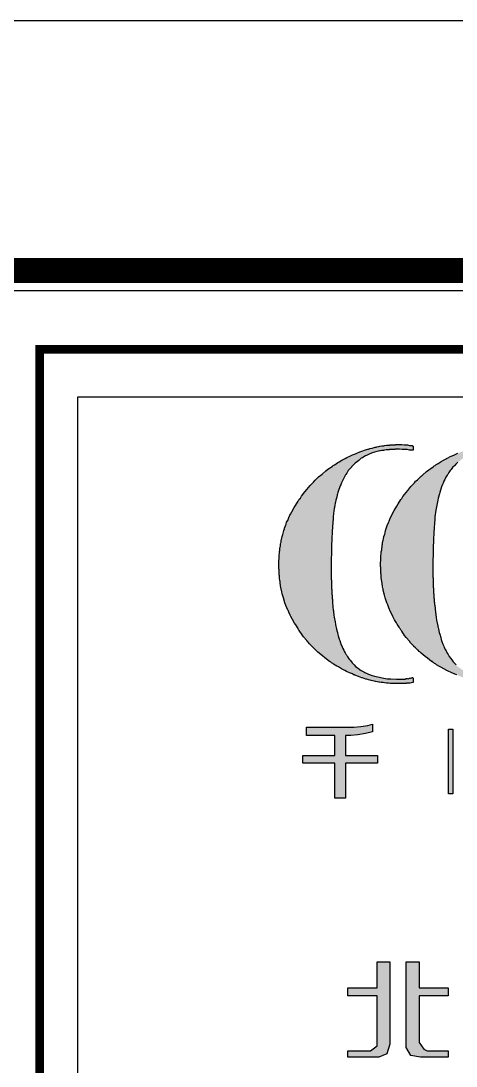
# Model space of a CAD drawing. Header units: inches. Extents: x 0 to 508000, y 0 to 738838.
# Drawn here: x 82736 to 84480, y 44548 to 48738 of the extents above; entities that cross this region are included whole.
import ezdxf
from ezdxf.lldxf.tags import DXFTag

# ---------------------------------------------------------------- set-up
doc = ezdxf.new("R2010")
doc.units = ezdxf.units.IN
doc.header["$LTSCALE"] = 1000
doc.header["$MEASUREMENT"] = 0
doc.layers.get('0').update_dxf_attribs({"true_color": 0xffffff})
doc.layers.add('TK', color=7, linetype='Continuous', true_color=0xffffff)
doc.layers.add('ZG-图框层', color=4, linetype='Continuous', true_color=0x00ffff)
tags = doc.linetypes.add('DASH', pattern=[0.35, 0.25, -0.1]).pattern_tags.tags
tags[6:7] = [DXFTag(74, 4), DXFTag(75, 0), DXFTag(340, '0'), DXFTag(46, 0.0), DXFTag(50, 0.0), DXFTag(44, 0.0), DXFTag(45, 0.0)]
tags[4:5] = [DXFTag(74, 4), DXFTag(75, 0), DXFTag(340, '0'), DXFTag(46, 0.0), DXFTag(50, 0.0), DXFTag(44, 0.0), DXFTag(45, 0.0)]

# ---------------------------------------------------------------- blocks, each defined once
blk = doc.blocks.new('cciad-logohatch')
at = {"true_color": 0xff0000}
for points in [[(7.695, 30.692), (7.705, 31.052), (7.705, 31.172), (7.705, 31.232), (7.715, 31.352), (7.715, 31.432), (7.715, 31.472), (7.725, 31.552), (7.725, 31.62), (7.725, 31.654), (7.735, 31.722), (7.735, 31.774), (7.735, 31.8), (7.745, 31.852), (7.745, 31.9), (7.745, 31.924), (7.755, 31.972), (7.755, 32), (7.755, 32.014), (7.755, 32.042), (7.757, 32.058), (7.76, 32.082), (7.768, 32.146), (7.772, 32.178), (7.78, 32.242), (7.788, 32.315), (7.794, 32.351), (7.81, 32.422), (7.822, 32.482), (7.828, 32.512), (7.84, 32.572), (7.856, 32.636), (7.864, 32.668), (7.88, 32.732), (7.892, 32.767), (7.9, 32.802), (7.92, 32.862), (7.93, 32.892), (7.95, 32.952), (7.974, 33.012), (7.986, 33.042), (8.01, 33.102), (8.05, 33.183), (8.07, 33.223), (8.11, 33.303), (8.134, 33.339), (8.146, 33.357), (8.17, 33.393), (8.217, 33.471), (8.246, 33.508), (8.31, 33.573), (8.32, 33.593), (8.362, 33.635), (8.383, 33.656), (8.425, 33.698), (8.5, 33.751), (8.537, 33.781), (8.605, 33.843), (8.65, 33.856), (8.685, 33.888), (8.741, 33.916), (8.769, 33.93), (8.825, 33.958), (8.946, 34.007), (9.008, 34.027), (9.135, 34.058), (9.175, 34.066), (9.195, 34.07), (9.235, 34.078), (9.288, 34.081), (9.315, 34.087), (9.365, 34.103), (9.405, 34.103), (9.425, 34.103), (9.465, 34.103), (9.465, 34.113), (9.533, 34.113), (9.567, 34.113), (9.635, 34.113), (9.635, 34.123), (9.723, 34.123), (9.767, 34.123), (9.855, 34.113), (9.915, 34.113), (9.945, 34.113), (10.005, 34.113), (10.071, 34.093), (10.107, 34.087), (10.185, 34.088), (10.185, 34.139), (10.185, 34.162), (10.185, 34.208), (10.16, 34.233), (10.102, 34.232), (10.072, 34.236), (10.015, 34.253), (9.947, 34.253), (9.913, 34.253), (9.845, 34.263), (9.765, 34.263), (9.725, 34.263), (9.645, 34.263), (9.645, 34.253), (9.577, 34.253), (9.543, 34.253), (9.475, 34.253), (9.475, 34.243), (9.449, 34.243), (9.436, 34.243), (9.41, 34.243), (9.396, 34.241), (9.375, 34.238), (9.319, 34.23), (9.291, 34.226), (9.235, 34.218), (9.175, 34.209), (9.145, 34.202), (9.085, 34.188), (9.061, 34.179), (9.035, 34.178), (8.971, 34.162), (8.939, 34.154), (8.875, 34.138), (8.841, 34.126), (8.805, 34.118), (8.709, 34.086), (8.661, 34.07), (8.565, 34.038), (8.477, 34.001), (8.433, 33.983), (8.345, 33.948), (8.305, 33.928), (8.285, 33.918), (8.245, 33.898), (8.194, 33.882), (8.168, 33.869), (8.125, 33.838), (8.085, 33.818), (8.065, 33.808), (8.025, 33.788), (7.937, 33.74), (7.895, 33.713), (7.815, 33.653), (7.794, 33.656), (7.785, 33.638), (7.753, 33.621), (7.725, 33.598), (7.596, 33.513), (7.535, 33.465), (7.42, 33.363), (7.378, 33.328), (7.357, 33.311), (7.315, 33.278), (7.213, 33.176), (7.162, 33.124), (7.06, 33.022), (6.954, 32.893), (6.9, 32.828), (6.795, 32.697), (6.774, 32.656), (6.761, 32.637), (6.73, 32.602), (6.713, 32.57), (6.69, 32.542), (6.613, 32.415), (6.575, 32.351), (6.5, 32.222), (6.464, 32.15), (6.446, 32.114), (6.41, 32.042), (6.391, 31.983), (6.377, 31.955), (6.345, 31.902), (6.333, 31.848), (6.324, 31.822), (6.3, 31.772), (6.284, 31.724), (6.276, 31.7), (6.26, 31.652), (6.226, 31.528), (6.209, 31.466), (6.175, 31.342), (6.176, 31.298), (6.173, 31.275), (6.16, 31.232), (6.154, 31.179), (6.149, 31.153), (6.135, 31.102), (6.142, 31.067), (6.139, 31.045), (6.125, 31.012), (6.125, 30.972), (6.125, 30.952), (6.115, 30.912), (6.115, 30.84), (6.115, 30.804), (6.105, 30.732), (6.105, 30.628), (6.105, 30.576), (6.105, 30.472), (6.115, 30.472), (6.115, 30.4), (6.115, 30.364), (6.115, 30.292), (6.125, 30.292), (6.125, 30.252), (6.125, 30.232), (6.125, 30.192), (6.141, 30.133), (6.146, 30.103), (6.15, 30.042), (6.158, 29.994), (6.162, 29.97), (6.17, 29.922), (6.195, 29.792), (6.212, 29.728), (6.25, 29.602), (6.294, 29.451), (6.322, 29.376), (6.385, 29.232), (6.4, 29.203), (6.41, 29.172), (6.454, 29.084), (6.476, 29.04), (6.52, 28.952), (6.587, 28.839), (6.621, 28.783), (6.69, 28.671), (6.706, 28.639), (6.73, 28.611), (6.812, 28.485), (6.859, 28.424), (6.96, 28.311), (6.992, 28.271), (7.008, 28.251), (7.04, 28.211), (7.142, 28.109), (7.193, 28.058), (7.295, 27.956), (7.436, 27.842), (7.507, 27.784), (7.65, 27.671), (7.682, 27.66), (7.705, 27.636), (7.737, 27.62), (7.765, 27.596), (7.865, 27.536), (7.915, 27.506), (8.015, 27.446), (8.111, 27.398), (8.159, 27.374), (8.255, 27.326), (8.314, 27.307), (8.343, 27.294), (8.395, 27.261), (8.423, 27.265), (8.445, 27.246), (8.497, 27.227), (8.523, 27.217), (8.575, 27.196), (8.623, 27.18), (8.647, 27.172), (8.695, 27.156), (8.751, 27.141), (8.779, 27.133), (8.835, 27.116), (8.883, 27.104), (8.907, 27.098), (8.955, 27.086), (9.011, 27.074), (9.039, 27.068), (9.095, 27.056), (9.143, 27.048), (9.167, 27.044), (9.215, 27.036), (9.28, 27.032), (9.312, 27.027), (9.375, 27.011), (9.419, 27.011), (9.441, 27.011), (9.485, 27.001), (9.685, 27.001), (9.785, 27.001), (9.985, 27.001), (9.985, 27.011), (10.029, 27.011), (10.051, 27.011), (10.095, 27.011), (10.136, 27.022), (10.185, 27.04), (10.185, 27.096), (10.185, 27.121), (10.185, 27.171), (10.175, 27.183), (10.159, 27.186), (10.145, 27.176), (10.101, 27.171), (10.078, 27.166), (10.035, 27.151), (10, 27.158), (9.978, 27.156), (9.945, 27.141), (9.769, 27.141), (9.681, 27.141), (9.505, 27.151), (9.461, 27.151), (9.439, 27.151), (9.395, 27.151), (9.243, 27.18), (9.167, 27.195), (9.015, 27.226), (8.943, 27.25), (8.907, 27.262), (8.835, 27.286), (8.811, 27.298), (8.785, 27.306), (8.721, 27.338), (8.689, 27.354), (8.625, 27.386), (8.601, 27.399), (8.585, 27.421), (8.565, 27.418), (8.555, 27.436), (8.507, 27.472), (8.483, 27.49), (8.435, 27.526), (8.393, 27.568), (8.372, 27.589), (8.33, 27.631), (8.28, 27.702), (8.253, 27.737), (8.195, 27.801), (8.199, 27.822), (8.18, 27.831), (8.158, 27.872), (8.146, 27.892), (8.12, 27.931), (8.092, 27.987), (8.078, 28.015), (8.05, 28.071), (8.035, 28.122), (8.024, 28.147), (7.995, 28.191), (7.995, 28.219), (7.98, 28.241), (7.956, 28.313), (7.944, 28.349), (7.92, 28.421), (7.912, 28.457), (7.9, 28.491), (7.884, 28.555), (7.876, 28.587), (7.86, 28.651), (7.827, 28.799), (7.813, 28.873), (7.79, 29.022), (7.782, 29.078), (7.778, 29.106), (7.77, 29.162), (7.763, 29.201), (7.76, 29.242), (7.752, 29.322), (7.748, 29.362), (7.74, 29.442), (7.738, 29.462), (7.737, 29.472), (7.735, 29.492), (7.735, 29.52), (7.735, 29.534), (7.735, 29.562), (7.725, 29.562), (7.725, 29.618), (7.725, 29.646), (7.725, 29.702), (7.715, 29.702), (7.715, 29.77), (7.715, 29.804), (7.715, 29.872), (7.705, 29.872), (7.705, 29.984), (7.705, 30.04), (7.705, 30.152), (7.695, 30.152), (7.695, 30.512)], [(10.786, 30.52), (10.786, 30.674), (10.796, 30.982), (10.796, 31.114), (10.796, 31.18), (10.806, 31.312), (10.806, 31.396), (10.806, 31.438), (10.816, 31.522), (10.816, 31.59), (10.816, 31.624), (10.826, 31.692), (10.826, 31.748), (10.826, 31.776), (10.836, 31.832), (10.836, 31.88), (10.836, 31.904), (10.846, 31.952), (10.846, 31.996), (10.846, 32.018), (10.846, 32.062), (10.878, 32.267), (10.895, 32.369), (10.931, 32.572), (10.947, 32.636), (10.955, 32.668), (10.971, 32.732), (10.982, 32.767), (10.991, 32.802), (11.015, 32.874), (11.027, 32.91), (11.051, 32.982), (11.079, 33.05), (11.093, 33.084), (11.121, 33.152), (11.145, 33.201), (11.157, 33.225), (11.181, 33.273), (11.216, 33.329), (11.234, 33.357), (11.271, 33.413), (11.314, 33.473), (11.336, 33.503), (11.381, 33.563), (11.447, 33.629), (11.48, 33.662), (11.546, 33.728), (11.601, 33.765), (11.628, 33.786), (11.676, 33.833), (11.696, 33.829), (11.706, 33.848), (11.747, 33.87), (11.786, 33.898), (11.834, 33.922), (11.858, 33.934), (11.906, 33.958), (11.942, 33.969), (11.976, 33.988), (12.024, 34.004), (12.048, 34.012), (12.096, 34.028), (12.139, 34.035), (12.176, 34.058), (12.176, 34.108), (12.176, 34.133), (12.176, 34.183), (12.163, 34.196), (12.146, 34.188), (12.082, 34.172), (12.05, 34.164), (11.986, 34.148), (11.93, 34.131), (11.902, 34.123), (11.846, 34.108), (11.798, 34.092), (11.774, 34.084), (11.726, 34.068), (11.654, 34.04), (11.618, 34.026), (11.546, 33.998), (11.462, 33.962), (11.42, 33.944), (11.336, 33.908), (11.288, 33.884), (11.264, 33.872), (11.216, 33.848), (11.206, 33.838), (11.166, 33.818), (11.146, 33.808), (11.106, 33.788), (11.039, 33.75), (11.007, 33.729), (10.946, 33.683), (10.925, 33.686), (10.916, 33.668), (10.883, 33.651), (10.856, 33.628), (10.823, 33.611), (10.796, 33.588), (10.66, 33.494), (10.594, 33.442), (10.471, 33.333), (10.456, 33.316), (10.436, 33.308), (10.388, 33.26), (10.364, 33.236), (10.315, 33.188), (10.273, 33.164), (10.254, 33.145), (10.23, 33.102), (10.186, 33.058), (10.164, 33.036), (10.12, 32.992), (10.022, 32.87), (9.973, 32.809), (9.875, 32.687), (9.855, 32.646), (9.841, 32.627), (9.81, 32.592), (9.73, 32.461), (9.69, 32.395), (9.61, 32.262), (9.562, 32.166), (9.538, 32.118), (9.49, 32.022), (9.454, 31.934), (9.436, 31.89), (9.4, 31.802), (9.38, 31.742), (9.37, 31.712), (9.35, 31.652), (9.335, 31.578), (9.324, 31.542), (9.295, 31.472), (9.286, 31.395), (9.279, 31.357), (9.26, 31.282), (9.252, 31.234), (9.248, 31.21), (9.24, 31.162), (9.236, 31.097), (9.231, 31.065), (9.215, 31.002), (9.215, 30.958), (9.215, 30.936), (9.205, 30.892), (9.205, 30.8), (9.205, 30.754), (9.195, 30.662), (9.195, 30.618), (9.195, 30.596), (9.195, 30.552), (9.205, 30.552), (9.205, 30.464), (9.205, 30.42), (9.205, 30.332), (9.215, 30.332), (9.215, 30.284), (9.215, 30.26), (9.215, 30.212), (9.237, 30.104), (9.246, 30.05), (9.26, 29.942), (9.268, 29.902), (9.272, 29.882), (9.28, 29.842), (9.317, 29.684), (9.339, 29.605), (9.39, 29.452), (9.414, 29.392), (9.426, 29.361), (9.45, 29.302), (9.47, 29.254), (9.48, 29.23), (9.5, 29.182), (9.548, 29.086), (9.572, 29.038), (9.62, 28.942), (9.675, 28.849), (9.703, 28.803), (9.76, 28.711), (9.777, 28.679), (9.8, 28.651), (9.817, 28.619), (9.84, 28.591), (9.925, 28.463), (9.973, 28.401), (10.075, 28.286), (10.092, 28.272), (10.1, 28.251), (10.14, 28.211), (10.16, 28.191), (10.2, 28.151), (10.21, 28.131), (10.252, 28.089), (10.273, 28.068), (10.315, 28.026), (10.335, 28.016), (10.372, 27.98), (10.39, 27.962), (10.426, 27.926), (10.554, 27.825), (10.618, 27.774), (10.746, 27.671), (10.766, 27.675), (10.776, 27.656), (10.808, 27.64), (10.836, 27.616), (10.868, 27.6), (10.896, 27.576), (10.984, 27.524), (11.028, 27.498), (11.116, 27.446), (11.204, 27.402), (11.248, 27.38), (11.336, 27.336), (11.452, 27.288), (11.51, 27.264), (11.626, 27.216), (11.698, 27.192), (11.734, 27.18), (11.806, 27.156), (11.914, 27.128), (11.968, 27.114), (12.076, 27.086), (12.106, 27.08), (12.121, 27.077), (12.176, 27.066), (12.176, 27.124), (12.176, 27.153), (12.176, 27.211), (12.062, 27.244), (12.006, 27.263), (11.896, 27.306), (11.882, 27.314), (11.866, 27.316), (11.81, 27.344), (11.782, 27.358), (11.726, 27.386), (11.702, 27.399), (11.686, 27.421), (11.665, 27.418), (11.656, 27.436), (11.615, 27.463), (11.595, 27.477), (11.556, 27.506), (11.494, 27.568), (11.463, 27.599), (11.401, 27.661), (11.355, 27.728), (11.33, 27.76), (11.276, 27.821), (11.261, 27.864), (11.249, 27.885), (11.221, 27.921), (11.185, 27.993), (11.167, 28.029), (11.131, 28.101), (11.117, 28.142), (11.109, 28.162), (11.091, 28.201), (11.081, 28.227), (11.071, 28.251), (11.051, 28.311), (11.041, 28.341), (11.021, 28.401), (10.992, 28.505), (10.978, 28.557), (10.951, 28.661), (10.943, 28.701), (10.939, 28.721), (10.931, 28.761), (10.895, 28.928), (10.881, 29.012), (10.861, 29.182), (10.853, 29.254), (10.849, 29.29), (10.841, 29.362), (10.839, 29.38), (10.838, 29.389), (10.836, 29.407), (10.836, 29.429), (10.836, 29.44), (10.836, 29.462), (10.826, 29.462), (10.826, 29.51), (10.826, 29.534), (10.826, 29.582), (10.816, 29.582), (10.816, 29.642), (10.816, 29.672), (10.816, 29.732), (10.806, 29.732), (10.806, 29.804), (10.806, 29.84), (10.806, 29.912), (10.796, 29.912), (10.796, 30.032), (10.796, 30.092), (10.796, 30.212), (10.786, 30.212)]]:
    blk.add_hatch(color=1, dxfattribs=at).paths.add_polyline_path(points, flags=0)
for points in [[(7.809, 24.818), (6.841, 24.818), (6.841, 24.585), (7.809, 24.585), (7.809, 23.526), (8.132, 23.526), (8.132, 24.585), (9.1, 24.585), (9.1, 24.818), (8.132, 24.818), (8.132, 25.428), (8.203, 25.428), (8.293, 25.428), (8.508, 25.446), (8.741, 25.482), (8.956, 25.536), (8.956, 25.769), (8.813, 25.733), (8.597, 25.697), (8.382, 25.679), (8.149, 25.679), (6.949, 25.679), (6.949, 25.428), (7.809, 25.428)], [(11.259, 25.616), (11.259, 23.65), (11.39, 23.65), (11.39, 25.616)], [(9.482, 18.552), (9.09, 18.552), (9.09, 17.766), (8.206, 17.766), (8.206, 17.521), (9.09, 17.521), (9.09, 16.098), (9.09, 16), (8.894, 15.853), (8.206, 15.853), (8.206, 15.657), (9.041, 15.657), (9.139, 15.657), (9.384, 15.755), (9.482, 16.049)], [(10.364, 17.521), (11.245, 17.521), (11.245, 17.766), (10.364, 17.766), (10.364, 18.552), (9.972, 18.552), (9.972, 16.049), (9.972, 15.951), (10.119, 15.706), (10.413, 15.657), (11.245, 15.657), (11.245, 15.853), (10.609, 15.853), (10.511, 15.902), (10.364, 16.098)]]:
    blk.add_hatch(color=0).paths.add_polyline_path(points, flags=0)
blk = doc.blocks.new('WMF3')
at = {"lineweight": -3}
for points in [[(12.329, -6.77), (12.207, -6.819), (12.158, -6.819), (11.74, -6.819), (11.74, -6.721), (12.084, -6.721), (12.182, -6.647), (12.182, -6.598), (12.182, -5.887), (11.74, -5.887), (11.74, -5.764), (12.182, -5.764), (12.182, -5.371), (12.378, -5.371), (12.378, -6.623)], [(13.26, -6.819), (12.843, -6.819), (12.696, -6.794), (12.623, -6.672), (12.623, -6.623), (12.623, -5.371), (12.819, -5.371), (12.819, -5.764), (13.26, -5.764), (13.26, -5.887), (12.819, -5.887), (12.819, -6.598), (12.892, -6.696), (12.941, -6.721), (13.26, -6.721)]]:
    blk.add_lwpolyline(points, close=True, dxfattribs=at)
blk = doc.blocks.new('cciad-logoline')
at = {"lineweight": -3}
for points in [[(10.185, 27.171), (10.185, 27.121), (10.185, 27.096), (10.185, 27.04), (10.136, 27.022), (10.095, 27.011), (10.051, 27.011), (10.029, 27.011), (9.985, 27.011), (9.985, 27.007), (9.985, 27.005), (9.985, 27.001), (9.785, 27.001), (9.685, 27.001), (9.485, 27.001), (9.441, 27.011), (9.419, 27.011), (9.375, 27.011), (9.312, 27.027), (9.28, 27.032), (9.215, 27.036), (9.167, 27.044), (9.143, 27.048), (9.095, 27.056), (9.039, 27.068), (9.011, 27.074), (8.955, 27.086), (8.907, 27.098), (8.883, 27.104), (8.835, 27.116), (8.779, 27.133), (8.751, 27.141), (8.695, 27.156), (8.647, 27.172), (8.623, 27.18), (8.575, 27.196), (8.523, 27.217), (8.497, 27.227), (8.445, 27.246), (8.429, 27.26), (8.416, 27.264), (8.395, 27.261), (8.343, 27.294), (8.314, 27.307), (8.255, 27.326), (8.159, 27.374), (8.111, 27.398), (8.015, 27.446), (7.915, 27.506), (7.865, 27.536), (7.765, 27.596), (7.743, 27.615), (7.731, 27.623), (7.705, 27.636), (7.687, 27.655), (7.675, 27.663), (7.65, 27.671), (7.507, 27.784), (7.436, 27.842), (7.295, 27.956), (7.193, 28.058), (7.142, 28.109), (7.04, 28.211), (7.008, 28.251), (6.992, 28.271), (6.96, 28.311), (6.859, 28.424), (6.812, 28.485), (6.73, 28.611), (6.706, 28.639), (6.69, 28.671), (6.621, 28.783), (6.587, 28.839), (6.52, 28.952), (6.476, 29.04), (6.454, 29.084), (6.41, 29.172), (6.402, 29.197), (6.397, 29.209), (6.385, 29.232), (6.322, 29.376), (6.294, 29.451), (6.25, 29.602), (6.212, 29.728), (6.195, 29.792), (6.17, 29.922), (6.162, 29.97), (6.158, 29.994), (6.15, 30.042), (6.146, 30.103), (6.141, 30.133), (6.125, 30.192), (6.125, 30.232), (6.125, 30.252), (6.125, 30.292), (6.121, 30.292), (6.119, 30.292), (6.115, 30.292), (6.115, 30.364), (6.115, 30.4), (6.115, 30.472), (6.111, 30.472), (6.109, 30.472), (6.105, 30.472), (6.105, 30.576), (6.105, 30.628), (6.105, 30.732), (6.115, 30.804), (6.115, 30.84), (6.115, 30.912), (6.125, 30.952), (6.125, 30.972), (6.125, 31.012), (6.139, 31.045), (6.142, 31.067), (6.135, 31.102), (6.149, 31.153), (6.154, 31.179), (6.16, 31.232), (6.173, 31.275), (6.176, 31.298), (6.175, 31.342), (6.209, 31.466), (6.226, 31.528), (6.26, 31.652), (6.276, 31.7), (6.284, 31.724), (6.3, 31.772), (6.324, 31.822), (6.333, 31.848), (6.345, 31.902), (6.377, 31.955), (6.391, 31.983), (6.41, 32.042), (6.446, 32.114), (6.464, 32.15), (6.5, 32.222), (6.575, 32.351), (6.613, 32.415), (6.69, 32.542), (6.708, 32.564), (6.717, 32.577), (6.73, 32.602), (6.761, 32.637), (6.774, 32.656), (6.795, 32.697), (6.9, 32.828), (6.954, 32.893), (7.06, 33.022), (7.162, 33.124), (7.213, 33.176), (7.315, 33.278), (7.357, 33.311), (7.378, 33.328), (7.42, 33.363), (7.535, 33.465), (7.596, 33.513), (7.725, 33.598), (7.753, 33.621), (7.785, 33.638), (7.794, 33.656), (7.815, 33.653), (7.895, 33.713), (7.937, 33.74), (8.025, 33.788), (8.065, 33.808), (8.085, 33.818), (8.125, 33.838), (8.168, 33.869), (8.194, 33.882), (8.245, 33.898), (8.285, 33.918), (8.305, 33.928), (8.345, 33.948), (8.433, 33.983), (8.477, 34.001), (8.565, 34.038), (8.661, 34.07), (8.709, 34.086), (8.805, 34.118), (8.834, 34.124), (8.848, 34.128), (8.875, 34.138), (8.939, 34.154), (8.971, 34.162), (9.035, 34.178), (9.056, 34.179), (9.066, 34.181), (9.085, 34.188), (9.145, 34.202), (9.175, 34.209), (9.235, 34.218), (9.291, 34.226), (9.319, 34.23), (9.375, 34.238), (9.389, 34.24), (9.396, 34.241), (9.41, 34.243), (9.436, 34.243), (9.449, 34.243), (9.475, 34.243), (9.475, 34.247), (9.475, 34.249), (9.475, 34.253), (9.543, 34.253), (9.577, 34.253), (9.645, 34.253), (9.645, 34.257), (9.645, 34.259), (9.645, 34.263), (9.725, 34.263), (9.765, 34.263), (9.845, 34.263), (9.913, 34.253), (9.947, 34.253), (10.015, 34.253), (10.072, 34.236), (10.102, 34.232), (10.16, 34.233), (10.17, 34.223), (10.185, 34.208), (10.185, 34.162), (10.185, 34.139), (10.185, 34.088), (10.107, 34.087), (10.071, 34.093), (10.005, 34.113), (9.945, 34.113), (9.915, 34.113), (9.855, 34.113), (9.767, 34.123), (9.723, 34.123), (9.635, 34.123), (9.635, 34.119), (9.635, 34.117), (9.635, 34.113), (9.567, 34.113), (9.533, 34.113), (9.465, 34.113), (9.465, 34.109), (9.465, 34.107), (9.465, 34.103), (9.425, 34.103), (9.405, 34.103), (9.365, 34.103), (9.315, 34.087), (9.288, 34.081), (9.235, 34.078), (9.195, 34.07), (9.175, 34.066), (9.135, 34.058), (9.008, 34.027), (8.946, 34.007), (8.825, 33.958), (8.769, 33.93), (8.741, 33.916), (8.685, 33.888), (8.65, 33.856), (8.605, 33.843), (8.537, 33.781), (8.5, 33.751), (8.425, 33.698), (8.383, 33.656), (8.362, 33.635), (8.32, 33.593), (8.314, 33.581), (8.31, 33.573), (8.246, 33.508), (8.217, 33.471), (8.17, 33.393), (8.146, 33.357), (8.134, 33.339), (8.11, 33.303), (8.07, 33.223), (8.05, 33.183), (8.01, 33.102), (7.986, 33.042), (7.974, 33.012), (7.95, 32.952), (7.93, 32.892), (7.92, 32.862), (7.9, 32.802), (7.892, 32.767), (7.88, 32.732), (7.864, 32.668), (7.856, 32.636), (7.84, 32.572), (7.828, 32.512), (7.822, 32.482), (7.81, 32.422), (7.794, 32.351), (7.788, 32.315), (7.78, 32.242), (7.772, 32.178), (7.768, 32.146), (7.76, 32.082), (7.758, 32.066), (7.757, 32.058), (7.755, 32.042), (7.755, 32.014), (7.755, 32), (7.755, 31.972), (7.745, 31.924), (7.745, 31.9), (7.745, 31.852), (7.735, 31.8), (7.735, 31.774), (7.735, 31.722), (7.725, 31.654), (7.725, 31.62), (7.725, 31.552), (7.715, 31.472), (7.715, 31.432), (7.715, 31.352), (7.705, 31.232), (7.705, 31.172), (7.705, 31.052), (7.695, 30.692), (7.695, 30.512), (7.695, 30.152), (7.699, 30.152), (7.701, 30.152), (7.705, 30.152), (7.705, 30.04), (7.705, 29.984), (7.705, 29.872), (7.709, 29.872), (7.711, 29.872), (7.715, 29.872), (7.715, 29.804), (7.715, 29.77), (7.715, 29.702), (7.719, 29.702), (7.721, 29.702), (7.725, 29.702), (7.725, 29.646), (7.725, 29.618), (7.725, 29.562), (7.729, 29.562), (7.731, 29.562), (7.735, 29.562), (7.735, 29.534), (7.735, 29.52), (7.735, 29.492), (7.737, 29.472), (7.738, 29.462), (7.74, 29.442), (7.748, 29.362), (7.752, 29.322), (7.76, 29.242), (7.763, 29.209), (7.765, 29.193), (7.77, 29.162), (7.778, 29.106), (7.782, 29.078), (7.79, 29.022), (7.813, 28.873), (7.827, 28.799), (7.86, 28.651), (7.876, 28.587), (7.884, 28.555), (7.9, 28.491), (7.912, 28.457), (7.92, 28.421), (7.944, 28.349), (7.956, 28.313), (7.98, 28.241), (7.995, 28.219), (7.995, 28.191), (8.024, 28.147), (8.035, 28.122), (8.05, 28.071), (8.078, 28.015), (8.092, 27.987), (8.12, 27.931), (8.146, 27.892), (8.158, 27.872), (8.18, 27.831), (8.199, 27.822), (8.195, 27.801), (8.253, 27.737), (8.28, 27.702), (8.33, 27.631), (8.372, 27.589), (8.393, 27.568), (8.435, 27.526), (8.483, 27.49), (8.507, 27.472), (8.555, 27.436), (8.561, 27.424), (8.572, 27.419), (8.585, 27.421), (8.598, 27.404), (8.607, 27.397), (8.625, 27.386), (8.689, 27.354), (8.721, 27.338), (8.785, 27.306), (8.811, 27.298), (8.835, 27.286), (8.907, 27.262), (8.943, 27.25), (9.015, 27.226), (9.167, 27.195), (9.243, 27.18), (9.395, 27.151), (9.439, 27.151), (9.461, 27.151), (9.505, 27.151), (9.681, 27.141), (9.769, 27.141), (9.945, 27.141), (9.978, 27.156), (10, 27.158), (10.035, 27.151), (10.078, 27.166), (10.101, 27.171), (10.145, 27.176), (10.159, 27.186), (10.175, 27.183)], [(8.132, 23.526), (7.809, 23.526), (7.809, 24.585), (6.841, 24.585), (6.841, 24.818), (7.809, 24.818), (7.809, 25.428), (6.949, 25.428), (6.949, 25.679), (8.149, 25.679), (8.382, 25.679), (8.597, 25.697), (8.813, 25.733), (8.956, 25.769), (8.956, 25.536), (8.741, 25.482), (8.508, 25.446), (8.293, 25.428), (8.203, 25.428), (8.132, 25.428), (8.132, 24.818), (9.1, 24.818), (9.1, 24.585), (8.132, 24.585)], [(11.259, 25.616), (11.39, 25.616), (11.39, 23.65), (11.259, 23.65)]]:
    blk.add_lwpolyline(points, close=True, dxfattribs=at)
for points in [[(11.51, 27.264), (11.452, 27.288), (11.336, 27.336), (11.248, 27.38), (11.204, 27.402), (11.116, 27.446), (11.028, 27.498), (10.984, 27.524), (10.896, 27.576), (10.874, 27.595), (10.861, 27.603), (10.836, 27.616), (10.814, 27.635), (10.801, 27.643), (10.776, 27.656), (10.77, 27.668), (10.759, 27.674), (10.746, 27.671), (10.618, 27.774), (10.554, 27.825), (10.426, 27.926), (10.39, 27.962), (10.372, 27.98), (10.336, 28.016), (10.328, 28.02), (10.315, 28.026), (10.273, 28.068), (10.252, 28.089), (10.21, 28.131), (10.206, 28.139), (10.2, 28.151), (10.16, 28.191), (10.14, 28.211), (10.1, 28.251), (10.094, 28.267), (10.088, 28.275), (10.075, 28.286), (9.973, 28.401), (9.925, 28.463), (9.84, 28.591), (9.817, 28.619), (9.8, 28.651), (9.777, 28.679), (9.76, 28.711), (9.703, 28.803), (9.675, 28.849), (9.62, 28.942), (9.572, 29.038), (9.548, 29.086), (9.5, 29.182), (9.48, 29.23), (9.47, 29.254), (9.45, 29.302), (9.426, 29.361), (9.414, 29.392), (9.39, 29.452), (9.339, 29.605), (9.317, 29.684), (9.28, 29.842), (9.272, 29.882), (9.268, 29.902), (9.26, 29.942), (9.246, 30.05), (9.237, 30.104), (9.215, 30.212), (9.215, 30.26), (9.215, 30.284), (9.215, 30.332), (9.211, 30.332), (9.209, 30.332), (9.205, 30.332), (9.205, 30.42), (9.205, 30.464), (9.205, 30.552), (9.201, 30.552), (9.199, 30.552), (9.195, 30.552), (9.195, 30.596), (9.195, 30.618), (9.195, 30.662), (9.205, 30.754), (9.205, 30.8), (9.205, 30.892), (9.215, 30.936), (9.215, 30.958), (9.215, 31.002), (9.231, 31.065), (9.236, 31.097), (9.24, 31.162), (9.248, 31.21), (9.252, 31.234), (9.26, 31.282), (9.279, 31.357), (9.286, 31.395), (9.295, 31.472), (9.324, 31.542), (9.335, 31.578), (9.35, 31.652), (9.37, 31.712), (9.38, 31.742), (9.4, 31.802), (9.436, 31.89), (9.454, 31.934), (9.49, 32.022), (9.538, 32.118), (9.562, 32.166), (9.61, 32.262), (9.69, 32.395), (9.73, 32.461), (9.81, 32.592), (9.841, 32.627), (9.855, 32.646), (9.875, 32.687), (9.973, 32.809), (10.022, 32.87), (10.12, 32.992), (10.164, 33.036), (10.186, 33.058), (10.23, 33.102), (10.254, 33.145), (10.273, 33.164), (10.315, 33.188), (10.364, 33.236), (10.388, 33.26), (10.436, 33.308), (10.452, 33.314), (10.459, 33.319), (10.471, 33.333), (10.594, 33.442), (10.66, 33.494), (10.796, 33.588), (10.823, 33.611), (10.856, 33.628), (10.883, 33.651), (10.916, 33.668), (10.925, 33.686), (10.946, 33.683), (11.007, 33.729), (11.039, 33.75), (11.106, 33.788), (11.146, 33.808), (11.166, 33.818), (11.206, 33.838), (11.21, 33.842), (11.212, 33.844), (11.216, 33.848), (11.264, 33.872), (11.288, 33.884), (11.336, 33.908), (11.42, 33.944), (11.462, 33.962), (11.546, 33.998)], [(11.546, 33.728), (11.48, 33.662), (11.447, 33.629), (11.381, 33.563), (11.336, 33.503), (11.314, 33.473), (11.271, 33.413), (11.234, 33.357), (11.216, 33.329), (11.181, 33.273), (11.157, 33.225), (11.145, 33.201), (11.121, 33.152), (11.093, 33.084), (11.079, 33.05), (11.051, 32.982), (11.027, 32.91), (11.015, 32.874), (10.991, 32.802), (10.982, 32.767), (10.971, 32.732), (10.955, 32.668), (10.947, 32.636), (10.931, 32.572), (10.895, 32.369), (10.878, 32.267), (10.846, 32.062), (10.846, 32.018), (10.846, 31.996), (10.846, 31.952), (10.836, 31.904), (10.836, 31.88), (10.836, 31.832), (10.826, 31.776), (10.826, 31.748), (10.826, 31.692), (10.816, 31.624), (10.816, 31.59), (10.816, 31.522), (10.806, 31.438), (10.806, 31.396), (10.806, 31.312), (10.796, 31.18), (10.796, 31.114), (10.796, 30.982), (10.786, 30.674), (10.786, 30.52), (10.786, 30.212), (10.79, 30.212), (10.792, 30.212), (10.796, 30.212), (10.796, 30.092), (10.796, 30.032), (10.796, 29.912), (10.8, 29.912), (10.802, 29.912), (10.806, 29.912), (10.806, 29.84), (10.806, 29.804), (10.806, 29.732), (10.81, 29.732), (10.812, 29.732), (10.816, 29.732), (10.816, 29.672), (10.816, 29.642), (10.816, 29.582), (10.82, 29.582), (10.822, 29.582), (10.826, 29.582), (10.826, 29.534), (10.826, 29.51), (10.826, 29.462), (10.83, 29.462), (10.832, 29.462), (10.836, 29.462), (10.836, 29.44), (10.836, 29.429), (10.836, 29.407), (10.838, 29.389), (10.839, 29.38), (10.841, 29.362), (10.849, 29.29), (10.853, 29.254), (10.861, 29.182), (10.881, 29.012), (10.895, 28.928), (10.931, 28.761), (10.939, 28.721), (10.943, 28.701), (10.951, 28.661), (10.978, 28.557), (10.992, 28.505), (11.021, 28.401), (11.041, 28.341), (11.051, 28.311), (11.071, 28.251), (11.081, 28.227), (11.091, 28.201), (11.109, 28.162), (11.117, 28.142), (11.131, 28.101), (11.167, 28.029), (11.185, 27.993), (11.221, 27.921), (11.249, 27.885), (11.261, 27.864), (11.276, 27.821), (11.33, 27.76), (11.355, 27.728), (11.401, 27.661), (11.463, 27.599), (11.494, 27.568)]]:
    blk.add_lwpolyline(points, dxfattribs=at)
at = {"xscale": 2, "yscale": 2}
blk.add_blockref('WMF3', (-15.274, 29.294), dxfattribs=at)
blk = doc.blocks.new('cciad-logo')
at = {"color": 0}
for name in ['cciad-logohatch', 'cciad-logoline']:
    blk.add_blockref(name, (0, 0), dxfattribs=at)
blk = doc.blocks.new('CCIAD-TK-A2-图签')
at = {"layer": 'TK', "color": 0, "lineweight": -3}
blk.add_line((529.286, 409.65), (584, 409.65), dxfattribs=at)
at = {"layer": 'TK', "lineweight": -3, "const_width": 0.347}
for points in [[(531.117, 349.234), (582.387, 349.234), (582.387, 407.289), (531.117, 407.289)], [(531.117, 407.289), (582.387, 407.289)]]:
    blk.add_lwpolyline(points, close=True, dxfattribs=at)
at = {"layer": 'TK', "linetype": 'DASH', "lineweight": -3, "ltscale": 0.005}
blk.add_lwpolyline([(532.639, 351.151), (580.865, 351.151), (580.865, 405.372), (532.639, 405.372)], close=True, dxfattribs=at)
at = {"layer": 'TK', "color": 0, "xscale": 1.32, "yscale": 1.32}
blk.add_blockref('cciad-logo', (532.639, 358.248), dxfattribs=at)

msp = doc.modelspace()

# ---------------------------------------------------------------- linework, layer by layer
at = {"layer": 'ZG-图框层', "lineweight": -3}
msp.add_lwpolyline([(0, 6738.4), (89100, 6738.4), (89100, 48738.4), (0, 48738.4)], close=True, dxfattribs=at)
at = {"layer": 'ZG-图框层', "lineweight": -3, "const_width": 100}
msp.add_lwpolyline([(2500, 7738.4), (88100, 7738.4), (88100, 47738.4), (2500, 47738.4)], close=True, dxfattribs=at)

# ---------------------------------------------------------------- block references
at = {"layer": 'TK', "xscale": 100, "yscale": 100}
msp.add_blockref('CCIAD-TK-A2-图签', (29700, 6692.8), dxfattribs=at)

doc.saveas('drawing.dxf')
